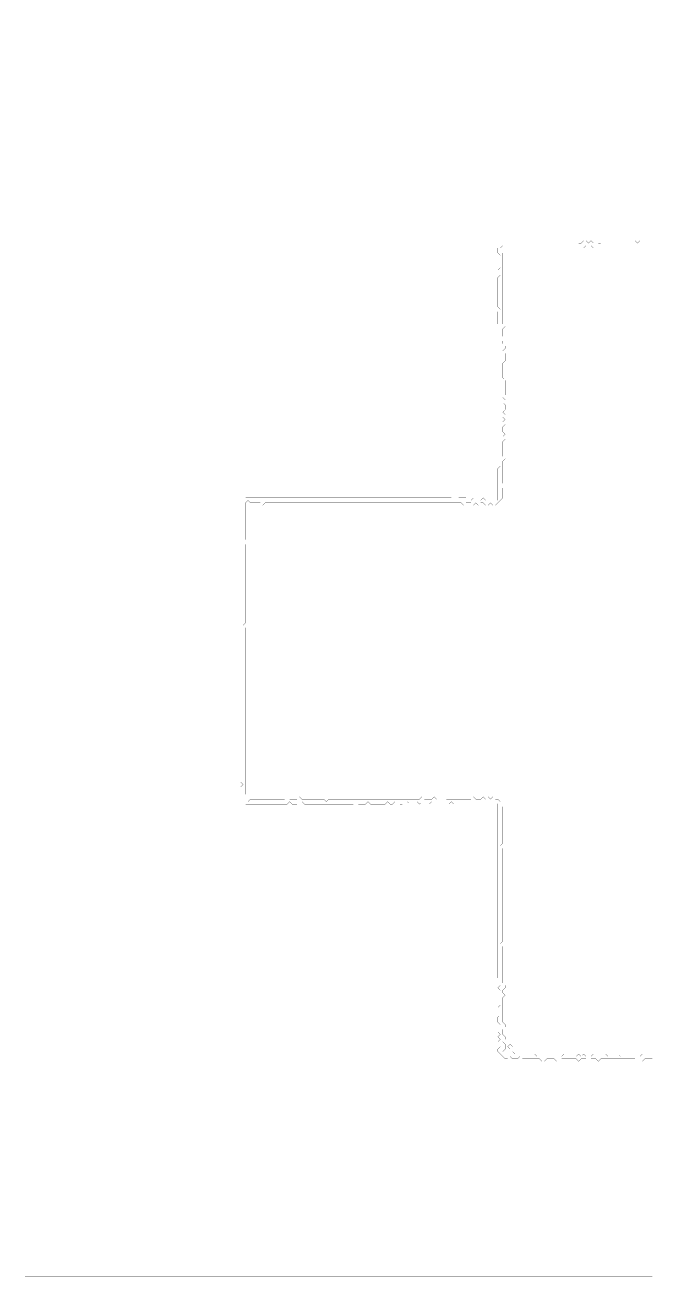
# Model space of a CAD drawing. Header units: metres. Extents: x 0 to 5039, y -5039 to 0.
# Drawn here: x 0 to 2520, y -5039 to 0 of the extents above; entities that cross this region are included whole.
import ezdxf

# ---------------------------------------------------------------- set-up
doc = ezdxf.new("R2010")
doc.units = ezdxf.units.M
doc.layers.add('conductor', color=1, linetype='Continuous')
doc.layers.add('substrate', color=5, linetype='Continuous')

msp = doc.modelspace()

# ---------------------------------------------------------------- linework, layer by layer
at = {"layer": 'conductor', "const_width": 0.5}
msp.add_lwpolyline([(2524.5, -887.5), (2514.6, -887.5), (2504.8, -887.5), (2494.9, -887.5), (2485.1, -887.5), (2475.2, -887.5), (2465.3, -887.5), (2455.5, -887.5), (2445.6, -887.5), (2435.7, -887.5), (2425.9, -887.5), (2416, -887.5), (2406.2, -887.5), (2396.3, -887.5), (2386.4, -887.5), (2376.6, -887.5), (2366.7, -887.5), (2356.9, -887.5), (2347, -887.5), (2337.1, -887.5), (2327.3, -887.5), (2317.4, -887.5), (2307.6, -887.5), (2297.7, -897.4), (2287.8, -897.4), (2278, -887.5), (2268.1, -897.4), (2258.2, -887.5), (2248.4, -897.4), (2238.5, -887.5), (2228.7, -887.5), (2218.8, -887.5), (2208.9, -887.5), (2199.1, -887.5), (2189.2, -887.5), (2179.4, -887.5), (2169.5, -887.5), (2159.6, -887.5), (2149.8, -887.5), (2139.9, -887.5), (2130, -887.5), (2120.2, -887.5), (2110.3, -887.5), (2100.5, -887.5), (2090.6, -887.5), (2080.7, -887.5), (2070.9, -887.5), (2061, -887.5), (2051.2, -887.5), (2041.3, -887.5), (2031.4, -887.5), (2021.6, -887.5), (2011.7, -887.5), (2001.8, -887.5), (1992, -887.5), (1982.1, -887.5), (1972.3, -887.5), (1962.4, -887.5), (1952.5, -887.5), (1942.7, -887.5), (1932.8, -897.4), (1923, -887.5), (1913.1, -897.4), (1913.1, -907.2), (1923, -917.1), (1923, -927), (1923, -936.8), (1923, -946.7), (1923, -956.5), (1923, -966.4), (1923, -976.3), (1923, -986.1), (1923, -996), (1923, -1005.9), (1923, -1015.7), (1923, -1025.6), (1923, -1035.4), (1923, -1045.3), (1923, -1055.2), (1923, -1065), (1923, -1074.9), (1923, -1084.7), (1923, -1094.6), (1923, -1104.5), (1923, -1114.3), (1923, -1124.2), (1923, -1134.1), (1923, -1143.9), (1923, -1153.8), (1923, -1163.6), (1923, -1173.5), (1923, -1183.4), (1923, -1193.2), (1923, -1203.1), (1932.8, -1212.9), (1923, -1222.8), (1923, -1232.7), (1923, -1242.5), (1923, -1252.4), (1932.8, -1262.2), (1923, -1272.1), (1923, -1282), (1932.8, -1291.8), (1932.8, -1301.7), (1923, -1311.6), (1932.8, -1321.4), (1932.8, -1331.3), (1932.8, -1341.1), (1932.8, -1351), (1923, -1360.9), (1923, -1370.7), (1923, -1380.6), (1923, -1390.4), (1923, -1400.3), (1923, -1410.2), (1923, -1420), (1932.8, -1429.9), (1932.8, -1439.8), (1932.8, -1449.6), (1932.8, -1459.5), (1932.8, -1469.3), (1932.8, -1479.2), (1932.8, -1489.1), (1923, -1498.9), (1932.8, -1508.8), (1923, -1518.6), (1932.8, -1528.5), (1932.8, -1538.4), (1932.8, -1548.2), (1923, -1558.1), (1932.8, -1568), (1923, -1577.8), (1932.8, -1587.7), (1923, -1597.5), (1932.8, -1607.4), (1923, -1617.3), (1923, -1627.1), (1923, -1637), (1932.8, -1646.8), (1923, -1656.7), (1932.8, -1666.6), (1923, -1676.4), (1923, -1686.3), (1923, -1696.1), (1923, -1706), (1923, -1715.9), (1923, -1725.7), (1923, -1735.6), (1932.8, -1745.5), (1923, -1755.3), (1923, -1765.2), (1923, -1775), (1923, -1784.9), (1923, -1794.8), (1923, -1804.6), (1923, -1814.5), (1923, -1824.3), (1923, -1834.2), (1923, -1844.1), (1932.8, -1853.9), (1923, -1863.8), (1923, -1873.7), (1923, -1883.5), (1923, -1893.4), (1923, -1903.2), (1913.1, -1913.1), (1903.2, -1923), (1893.4, -1932.8), (1883.5, -1932.8), (1873.7, -1923), (1863.8, -1932.8), (1853.9, -1932.8), (1844.1, -1923), (1834.2, -1923), (1824.3, -1932.8), (1814.5, -1923), (1804.6, -1932.8), (1794.8, -1923), (1784.9, -1923), (1775, -1923), (1765.2, -1932.8), (1755.3, -1923), (1745.5, -1923), (1735.6, -1923), (1725.7, -1923), (1715.9, -1923), (1706, -1923), (1696.1, -1923), (1686.3, -1923), (1676.4, -1923), (1666.6, -1923), (1656.7, -1923), (1646.8, -1923), (1637, -1923), (1627.1, -1923), (1617.3, -1923), (1607.4, -1923), (1597.5, -1923), (1587.7, -1923), (1577.8, -1923), (1568, -1923), (1558.1, -1923), (1548.2, -1923), (1538.4, -1923), (1528.5, -1923), (1518.6, -1923), (1508.8, -1923), (1498.9, -1923), (1489.1, -1923), (1479.2, -1923), (1469.3, -1923), (1459.5, -1923), (1449.6, -1923), (1439.8, -1923), (1429.9, -1923), (1420, -1923), (1410.2, -1923), (1400.3, -1923), (1390.4, -1923), (1380.6, -1923), (1370.7, -1923), (1360.9, -1923), (1351, -1923), (1341.1, -1923), (1331.3, -1923), (1321.4, -1923), (1311.6, -1923), (1301.7, -1923), (1291.8, -1923), (1282, -1923), (1272.1, -1923), (1262.2, -1923), (1252.4, -1923), (1242.5, -1923), (1232.7, -1923), (1222.8, -1923), (1212.9, -1923), (1203.1, -1923), (1193.2, -1923), (1183.4, -1923), (1173.5, -1923), (1163.6, -1923), (1153.8, -1923), (1143.9, -1923), (1134.1, -1923), (1124.2, -1923), (1114.3, -1923), (1104.5, -1923), (1094.6, -1923), (1084.7, -1923), (1074.9, -1923), (1065, -1923), (1055.2, -1923), (1045.3, -1923), (1035.4, -1923), (1025.6, -1923), (1015.7, -1923), (1005.9, -1923), (996, -1923), (986.1, -1923), (976.3, -1923), (966.4, -1923), (956.5, -1932.8), (946.7, -1923), (936.8, -1923), (927, -1923), (917.1, -1923), (907.2, -1923), (897.4, -1913.1), (887.5, -1923), (887.5, -1932.8), (887.5, -1942.7), (887.5, -1952.5), (887.5, -1962.4), (887.5, -1972.3), (887.5, -1982.1), (887.5, -1992), (887.5, -2001.8), (887.5, -2011.7), (887.5, -2021.6), (887.5, -2031.4), (887.5, -2041.3), (887.5, -2051.2), (887.5, -2061), (887.5, -2070.9), (877.7, -2080.7), (887.5, -2090.6), (887.5, -2100.5), (887.5, -2110.3), (887.5, -2120.2), (887.5, -2130), (887.5, -2139.9), (887.5, -2149.8), (887.5, -2159.6), (887.5, -2169.5), (887.5, -2179.4), (887.5, -2189.2), (887.5, -2199.1), (887.5, -2208.9), (887.5, -2218.8), (887.5, -2228.7), (887.5, -2238.5), (887.5, -2248.4), (887.5, -2258.2), (887.5, -2268.1), (887.5, -2278), (887.5, -2287.8), (887.5, -2297.7), (887.5, -2307.6), (887.5, -2317.4), (887.5, -2327.3), (887.5, -2337.1), (887.5, -2347), (887.5, -2356.9), (887.5, -2366.7), (887.5, -2376.6), (887.5, -2386.4), (887.5, -2396.3), (887.5, -2406.2), (877.7, -2416), (887.5, -2425.9), (887.5, -2435.7), (887.5, -2445.6), (887.5, -2455.5), (887.5, -2465.3), (887.5, -2475.2), (887.5, -2485.1), (887.5, -2494.9), (887.5, -2504.8), (887.5, -2514.6), (887.5, -2524.5), (887.5, -2534.4), (887.5, -2544.2), (887.5, -2554.1), (887.5, -2563.9), (887.5, -2573.8), (887.5, -2583.7), (887.5, -2593.5), (887.5, -2603.4), (887.5, -2613.3), (887.5, -2623.1), (887.5, -2633), (887.5, -2642.8), (887.5, -2652.7), (887.5, -2662.6), (887.5, -2672.4), (887.5, -2682.3), (887.5, -2692.1), (887.5, -2702), (887.5, -2711.9), (887.5, -2721.7), (887.5, -2731.6), (887.5, -2741.4), (887.5, -2751.3), (887.5, -2761.2), (887.5, -2771), (887.5, -2780.9), (887.5, -2790.8), (887.5, -2800.6), (887.5, -2810.5), (887.5, -2820.3), (887.5, -2830.2), (887.5, -2840.1), (887.5, -2849.9), (887.5, -2859.8), (887.5, -2869.6), (887.5, -2879.5), (887.5, -2889.4), (887.5, -2899.2), (887.5, -2909.1), (887.5, -2919), (887.5, -2928.8), (887.5, -2938.7), (887.5, -2948.5), (887.5, -2958.4), (887.5, -2968.3), (887.5, -2978.1), (887.5, -2988), (887.5, -2997.8), (887.5, -3007.7), (887.5, -3017.6), (887.5, -3027.4), (887.5, -3037.3), (887.5, -3047.2), (887.5, -3057), (887.5, -3066.9), (887.5, -3076.7), (887.5, -3086.6), (887.5, -3096.5), (877.7, -3106.3), (887.5, -3106.3), (897.4, -3116.2), (897.4, -3126), (907.2, -3116.2), (917.1, -3116.2), (927, -3116.2), (936.8, -3116.2), (946.7, -3116.2), (956.5, -3116.2), (966.4, -3116.2), (976.3, -3116.2), (986.1, -3116.2), (996, -3116.2), (1005.9, -3116.2), (1015.7, -3116.2), (1025.6, -3116.2), (1035.4, -3116.2), (1045.3, -3116.2), (1055.2, -3126), (1065, -3116.2), (1074.9, -3116.2), (1084.7, -3116.2), (1094.6, -3116.2), (1104.5, -3106.3), (1114.3, -3116.2), (1124.2, -3116.2), (1134.1, -3116.2), (1143.9, -3116.2), (1153.8, -3116.2), (1163.6, -3116.2), (1173.5, -3116.2), (1183.4, -3116.2), (1193.2, -3116.2), (1203.1, -3116.2), (1212.9, -3126), (1222.8, -3116.2), (1232.7, -3116.2), (1242.5, -3116.2), (1252.4, -3116.2), (1262.2, -3116.2), (1272.1, -3116.2), (1282, -3116.2), (1291.8, -3116.2), (1301.7, -3116.2), (1311.6, -3116.2), (1321.4, -3116.2), (1331.3, -3116.2), (1341.1, -3116.2), (1351, -3116.2), (1360.9, -3116.2), (1370.7, -3116.2), (1380.6, -3116.2), (1390.4, -3116.2), (1400.3, -3116.2), (1410.2, -3116.2), (1420, -3116.2), (1429.9, -3116.2), (1439.8, -3116.2), (1449.6, -3116.2), (1459.5, -3116.2), (1469.3, -3116.2), (1479.2, -3116.2), (1489.1, -3116.2), (1498.9, -3116.2), (1508.8, -3116.2), (1518.6, -3116.2), (1528.5, -3116.2), (1538.4, -3116.2), (1548.2, -3116.2), (1558.1, -3116.2), (1568, -3116.2), (1577.8, -3116.2), (1587.7, -3116.2), (1597.5, -3106.3), (1607.4, -3116.2), (1617.3, -3116.2), (1627.1, -3116.2), (1637, -3116.2), (1646.8, -3106.3), (1656.7, -3116.2), (1666.6, -3106.3), (1676.4, -3106.3), (1686.3, -3106.3), (1696.1, -3116.2), (1706, -3116.2), (1715.9, -3116.2), (1725.7, -3116.2), (1735.6, -3116.2), (1745.5, -3116.2), (1755.3, -3116.2), (1765.2, -3116.2), (1775, -3116.2), (1784.9, -3116.2), (1794.8, -3116.2), (1804.6, -3106.3), (1814.5, -3116.2), (1824.3, -3116.2), (1834.2, -3116.2), (1844.1, -3106.3), (1853.9, -3116.2), (1863.8, -3106.3), (1873.7, -3116.2), (1883.5, -3106.3), (1893.4, -3116.2), (1903.2, -3116.2), (1913.1, -3126), (1913.1, -3135.9), (1923, -3145.8), (1923, -3155.6), (1923, -3165.5), (1923, -3175.3), (1923, -3185.2), (1923, -3195.1), (1923, -3204.9), (1923, -3214.8), (1923, -3224.7), (1923, -3234.5), (1923, -3244.4), (1923, -3254.2), (1923, -3264.1), (1923, -3274), (1923, -3283.8), (1923, -3293.7), (1913.1, -3303.5), (1923, -3313.4), (1923, -3323.3), (1923, -3333.1), (1923, -3343), (1923, -3352.9), (1923, -3362.7), (1923, -3372.6), (1923, -3382.4), (1923, -3392.3), (1923, -3402.2), (1923, -3412), (1923, -3421.9), (1923, -3431.7), (1923, -3441.6), (1923, -3451.5), (1923, -3461.3), (1923, -3471.2), (1923, -3481), (1923, -3490.9), (1923, -3500.8), (1923, -3510.6), (1923, -3520.5), (1923, -3530.4), (1923, -3540.2), (1923, -3550.1), (1923, -3559.9), (1923, -3569.8), (1923, -3579.7), (1923, -3589.5), (1923, -3599.4), (1923, -3609.2), (1923, -3619.1), (1923, -3629), (1923, -3638.8), (1923, -3648.7), (1923, -3658.6), (1923, -3668.4), (1923, -3678.3), (1923, -3688.1), (1913.1, -3698), (1923, -3707.9), (1923, -3717.7), (1923, -3727.6), (1923, -3737.4), (1923, -3747.3), (1923, -3757.2), (1923, -3767), (1923, -3776.9), (1923, -3786.8), (1923, -3796.6), (1923, -3806.5), (1923, -3816.3), (1923, -3826.2), (1923, -3836.1), (1923, -3845.9), (1923, -3855.8), (1932.8, -3865.6), (1932.8, -3875.5), (1923, -3885.4), (1923, -3895.2), (1932.8, -3905.1), (1923, -3914.9), (1923, -3924.8), (1923, -3934.7), (1923, -3944.5), (1923, -3954.4), (1923, -3964.3), (1923, -3974.1), (1923, -3984), (1923, -3993.8), (1923, -4003.7), (1923, -4013.6), (1932.8, -4023.4), (1932.8, -4033.3), (1923, -4043.1), (1923, -4053), (1923, -4062.9), (1932.8, -4072.7), (1932.8, -4082.6), (1923, -4092.5), (1932.8, -4102.3), (1932.8, -4112.2), (1932.8, -4122), (1923, -4131.9), (1932.8, -4141.8), (1942.7, -4141.8), (1952.5, -4141.8), (1962.4, -4131.9), (1972.3, -4141.8), (1982.1, -4141.8), (1992, -4141.8), (2001.8, -4141.8), (2011.7, -4141.8), (2021.6, -4141.8), (2031.4, -4141.8), (2041.3, -4141.8), (2051.2, -4141.8), (2061, -4151.6), (2070.9, -4141.8), (2080.7, -4151.6), (2090.6, -4151.6), (2100.5, -4151.6), (2110.3, -4151.6), (2120.2, -4151.6), (2130, -4141.8), (2139.9, -4151.6), (2149.8, -4151.6), (2159.6, -4151.6), (2169.5, -4141.8), (2179.4, -4141.8), (2189.2, -4141.8), (2199.1, -4141.8), (2208.9, -4141.8), (2218.8, -4151.6), (2228.7, -4141.8), (2238.5, -4151.6), (2248.4, -4141.8), (2258.2, -4151.6), (2268.1, -4141.8), (2278, -4151.6), (2287.8, -4141.8), (2297.7, -4141.8), (2307.6, -4151.6), (2317.4, -4151.6), (2327.3, -4141.8), (2337.1, -4141.8), (2347, -4151.6), (2356.9, -4141.8), (2366.7, -4141.8), (2376.6, -4141.8), (2386.4, -4141.8), (2396.3, -4151.6), (2406.2, -4141.8), (2416, -4141.8), (2425.9, -4141.8), (2435.7, -4141.8), (2445.6, -4141.8), (2455.5, -4141.8), (2465.3, -4141.8), (2475.2, -4151.6), (2485.1, -4141.8), (2494.9, -4141.8), (2504.8, -4141.8), (2514.6, -4141.8), (2524.5, -4141.8)], dxfattribs=at)
msp.add_lwpolyline([(1942.7, -4112.2), (1952.5, -4102.3), (1962.4, -4112.2), (1952.5, -4122)], close=True, dxfattribs=at)
at = {"layer": 'substrate', "const_width": 0.5}
for points in [[(2524.5, 0), (2514.6, 0), (2504.8, 0), (2494.9, 0), (2485.1, 0), (2475.2, 0), (2465.3, 0), (2455.5, 0), (2445.6, 0), (2435.7, 0), (2425.9, 0), (2416, 0), (2406.2, 0), (2396.3, 0), (2386.4, 0), (2376.6, 0), (2366.7, 0), (2356.9, 0), (2347, 0), (2337.1, 0), (2327.3, 0), (2317.4, 0), (2307.6, 0), (2297.7, 0), (2287.8, 0), (2278, 0), (2268.1, 0), (2258.2, 0), (2248.4, 0), (2238.5, 0), (2228.7, 0), (2218.8, 0), (2208.9, 0), (2199.1, 0), (2189.2, 0), (2179.4, 0), (2169.5, 0), (2159.6, 0), (2149.8, 0), (2139.9, 0), (2130, 0), (2120.2, 0), (2110.3, 0), (2100.5, 0), (2090.6, 0), (2080.7, 0), (2070.9, 0), (2061, 0), (2051.2, 0), (2041.3, 0), (2031.4, 0), (2021.6, 0), (2011.7, 0), (2001.8, 0), (1992, 0), (1982.1, 0), (1972.3, 0), (1962.4, 0), (1952.5, 0), (1942.7, 0), (1932.8, 0), (1923, 0), (1913.1, 0), (1903.2, 0), (1893.4, 0), (1883.5, 0), (1873.7, 0), (1863.8, 0), (1853.9, 0), (1844.1, 0), (1834.2, 0), (1824.3, 0), (1814.5, 0), (1804.6, 0), (1794.8, 0), (1784.9, 0), (1775, 0), (1765.2, 0), (1755.3, 0), (1745.5, 0), (1735.6, 0), (1725.7, 0), (1715.9, 0), (1706, 0), (1696.1, 0), (1686.3, 0), (1676.4, 0), (1666.6, 0), (1656.7, 0), (1646.8, 0), (1637, 0), (1627.1, 0), (1617.3, 0), (1607.4, 0), (1597.5, 0), (1587.7, 0), (1577.8, 0), (1568, 0), (1558.1, 0), (1548.2, 0), (1538.4, 0), (1528.5, 0), (1518.6, 0), (1508.8, 0), (1498.9, 0), (1489.1, 0), (1479.2, 0), (1469.3, 0), (1459.5, 0), (1449.6, 0), (1439.8, 0), (1429.9, 0), (1420, 0), (1410.2, 0), (1400.3, 0), (1390.4, 0), (1380.6, 0), (1370.7, 0), (1360.9, 0), (1351, 0), (1341.1, 0), (1331.3, 0), (1321.4, 0), (1311.6, 0), (1301.7, 0), (1291.8, 0), (1282, 0), (1272.1, 0), (1262.2, 0), (1252.4, 0), (1242.5, 0), (1232.7, 0), (1222.8, 0), (1212.9, 0), (1203.1, 0), (1193.2, 0), (1183.4, 0), (1173.5, 0), (1163.6, 0), (1153.8, 0), (1143.9, 0), (1134.1, 0), (1124.2, 0), (1114.3, 0), (1104.5, 0), (1094.6, 0), (1084.7, 0), (1074.9, 0), (1065, 0), (1055.2, 0), (1045.3, 0), (1035.4, 0), (1025.6, 0), (1015.7, 0), (1005.9, 0), (996, 0), (986.1, 0), (976.3, 0), (966.4, 0), (956.5, 0), (946.7, 0), (936.8, 0), (927, 0), (917.1, 0), (907.2, 0), (897.4, 0), (887.5, 0), (877.7, 0), (867.8, 0), (857.9, 0), (848.1, 0), (838.2, 0), (828.4, 0), (818.5, 0), (808.6, 0), (798.8, 0), (788.9, 0), (779, 0), (769.2, 0), (759.3, 0), (749.5, 0), (739.6, 0), (729.7, 0), (719.9, 0), (710, 0), (700.2, 0), (690.3, 0), (680.4, 0), (670.6, 0), (660.7, 0), (650.8, 0), (641, 0), (631.1, 0), (621.3, 0), (611.4, 0), (601.5, 0), (591.7, 0), (581.8, 0), (572, 0), (562.1, 0), (552.2, 0), (542.4, 0), (532.5, 0), (522.7, 0), (512.8, 0), (502.9, 0), (493.1, 0), (483.2, 0), (473.3, 0), (463.5, 0), (453.6, 0), (443.8, 0), (433.9, 0), (424, 0), (414.2, 0), (404.3, 0), (394.5, 0), (384.6, 0), (374.7, 0), (364.9, 0), (355, 0), (345.1, 0), (335.3, 0), (325.4, 0), (315.6, 0), (305.7, 0), (295.8, 0), (286, 0), (276.1, 0), (266.3, 0), (256.4, 0), (246.5, 0), (236.7, 0), (226.8, 0), (216.9, 0), (207.1, 0), (197.2, 0), (187.4, 0), (177.5, 0), (167.6, 0), (157.8, 0), (147.9, 0), (138.1, 0), (128.2, 0), (118.3, 0), (108.5, 0), (98.6, 0), (88.8, 0), (78.9, 0), (69, 0), (59.2, 0), (49.3, 0), (39.4, 0), (29.6, 0), (19.7, 0), (9.9, 0), (0, 0), (0, -9.9), (0, -19.7), (0, -29.6), (0, -39.4), (0, -49.3), (0, -59.2), (0, -69), (0, -78.9), (0, -88.8), (0, -98.6), (0, -108.5), (0, -118.3), (0, -128.2), (0, -138.1), (0, -147.9), (0, -157.8), (0, -167.6), (0, -177.5), (0, -187.4), (0, -197.2), (0, -207.1), (0, -216.9), (0, -226.8), (0, -236.7), (0, -246.5), (0, -256.4), (0, -266.3), (0, -276.1), (0, -286), (0, -295.8), (0, -305.7), (0, -315.6), (0, -325.4), (0, -335.3), (0, -345.1), (0, -355), (0, -364.9), (0, -374.7), (0, -384.6), (0, -394.5), (0, -404.3), (0, -414.2), (0, -424), (0, -433.9), (0, -443.8), (0, -453.6), (0, -463.5), (0, -473.3), (0, -483.2), (0, -493.1), (0, -502.9), (0, -512.8), (0, -522.7), (0, -532.5), (0, -542.4), (0, -552.2), (0, -562.1), (0, -572), (0, -581.8), (0, -591.7), (0, -601.5), (0, -611.4), (0, -621.3), (0, -631.1), (0, -641), (0, -650.8), (0, -660.7), (0, -670.6), (0, -680.4), (0, -690.3), (0, -700.2), (0, -710), (0, -719.9), (0, -729.7), (0, -739.6), (0, -749.5), (0, -759.3), (0, -769.2), (0, -779), (0, -788.9), (0, -798.8), (0, -808.6), (0, -818.5), (0, -828.4), (0, -838.2), (0, -848.1), (0, -857.9), (0, -867.8), (0, -877.7), (0, -887.5), (0, -897.4), (0, -907.2), (0, -917.1), (0, -927), (0, -936.8), (0, -946.7), (0, -956.5), (0, -966.4), (0, -976.3), (0, -986.1), (0, -996), (0, -1005.9), (0, -1015.7), (0, -1025.6), (0, -1035.4), (0, -1045.3), (0, -1055.2), (0, -1065), (0, -1074.9), (0, -1084.7), (0, -1094.6), (0, -1104.5), (0, -1114.3), (0, -1124.2), (0, -1134.1), (0, -1143.9), (0, -1153.8), (0, -1163.6), (0, -1173.5), (0, -1183.4), (0, -1193.2), (0, -1203.1), (0, -1212.9), (0, -1222.8), (0, -1232.7), (0, -1242.5), (0, -1252.4), (0, -1262.2), (0, -1272.1), (0, -1282), (0, -1291.8), (0, -1301.7), (0, -1311.6), (0, -1321.4), (0, -1331.3), (0, -1341.1), (0, -1351), (0, -1360.9), (0, -1370.7), (0, -1380.6), (0, -1390.4), (0, -1400.3), (0, -1410.2), (0, -1420), (0, -1429.9), (0, -1439.8), (0, -1449.6), (0, -1459.5), (0, -1469.3), (0, -1479.2), (0, -1489.1), (0, -1498.9), (0, -1508.8), (0, -1518.6), (0, -1528.5), (0, -1538.4), (0, -1548.2), (0, -1558.1), (0, -1568), (0, -1577.8), (0, -1587.7), (0, -1597.5), (0, -1607.4), (0, -1617.3), (0, -1627.1), (0, -1637), (0, -1646.8), (0, -1656.7), (0, -1666.6), (0, -1676.4), (0, -1686.3), (0, -1696.1), (0, -1706), (0, -1715.9), (0, -1725.7), (0, -1735.6), (0, -1745.5), (0, -1755.3), (0, -1765.2), (0, -1775), (0, -1784.9), (0, -1794.8), (0, -1804.6), (0, -1814.5), (0, -1824.3), (0, -1834.2), (0, -1844.1), (0, -1853.9), (0, -1863.8), (0, -1873.7), (0, -1883.5), (0, -1893.4), (0, -1903.2), (0, -1913.1), (0, -1923), (0, -1932.8), (0, -1942.7), (0, -1952.5), (0, -1962.4), (0, -1972.3), (0, -1982.1), (0, -1992), (0, -2001.8), (0, -2011.7), (0, -2021.6), (0, -2031.4), (0, -2041.3), (0, -2051.2), (0, -2061), (0, -2070.9), (0, -2080.7), (0, -2090.6), (0, -2100.5), (0, -2110.3), (0, -2120.2), (0, -2130), (0, -2139.9), (0, -2149.8), (0, -2159.6), (0, -2169.5), (0, -2179.4), (0, -2189.2), (0, -2199.1), (0, -2208.9), (0, -2218.8), (0, -2228.7), (0, -2238.5), (0, -2248.4), (0, -2258.2), (0, -2268.1), (0, -2278), (0, -2287.8), (0, -2297.7), (0, -2307.6), (0, -2317.4), (0, -2327.3), (0, -2337.1), (0, -2347), (0, -2356.9), (0, -2366.7), (0, -2376.6), (0, -2386.4), (0, -2396.3), (0, -2406.2), (0, -2416), (0, -2425.9), (0, -2435.7), (0, -2445.6), (0, -2455.5), (0, -2465.3), (0, -2475.2), (0, -2485.1), (0, -2494.9), (0, -2504.8), (0, -2514.6), (0, -2524.5), (0, -2534.4), (0, -2544.2), (0, -2554.1), (0, -2563.9), (0, -2573.8), (0, -2583.7), (0, -2593.5), (0, -2603.4), (0, -2613.3), (0, -2623.1), (0, -2633), (0, -2642.8), (0, -2652.7), (0, -2662.6), (0, -2672.4), (0, -2682.3), (0, -2692.1), (0, -2702), (0, -2711.9), (0, -2721.7), (0, -2731.6), (0, -2741.4), (0, -2751.3), (0, -2761.2), (0, -2771), (0, -2780.9), (0, -2790.8), (0, -2800.6), (0, -2810.5), (0, -2820.3), (0, -2830.2), (0, -2840.1), (0, -2849.9), (0, -2859.8), (0, -2869.6), (0, -2879.5), (0, -2889.4), (0, -2899.2), (0, -2909.1), (0, -2919), (0, -2928.8), (0, -2938.7), (0, -2948.5), (0, -2958.4), (0, -2968.3), (0, -2978.1), (0, -2988), (0, -2997.8), (0, -3007.7), (0, -3017.6), (0, -3027.4), (0, -3037.3), (0, -3047.2), (0, -3057), (0, -3066.9), (0, -3076.7), (0, -3086.6), (0, -3096.5), (0, -3106.3), (0, -3116.2), (0, -3126), (0, -3135.9), (0, -3145.8), (0, -3155.6), (0, -3165.5), (0, -3175.3), (0, -3185.2), (0, -3195.1), (0, -3204.9), (0, -3214.8), (0, -3224.7), (0, -3234.5), (0, -3244.4), (0, -3254.2), (0, -3264.1), (0, -3274), (0, -3283.8), (0, -3293.7), (0, -3303.5), (0, -3313.4), (0, -3323.3), (0, -3333.1), (0, -3343), (0, -3352.9), (0, -3362.7), (0, -3372.6), (0, -3382.4), (0, -3392.3), (0, -3402.2), (0, -3412), (0, -3421.9), (0, -3431.7), (0, -3441.6), (0, -3451.5), (0, -3461.3), (0, -3471.2), (0, -3481), (0, -3490.9), (0, -3500.8), (0, -3510.6), (0, -3520.5), (0, -3530.4), (0, -3540.2), (0, -3550.1), (0, -3559.9), (0, -3569.8), (0, -3579.7), (0, -3589.5), (0, -3599.4), (0, -3609.2), (0, -3619.1), (0, -3629), (0, -3638.8), (0, -3648.7), (0, -3658.6), (0, -3668.4), (0, -3678.3), (0, -3688.1), (0, -3698), (0, -3707.9), (0, -3717.7), (0, -3727.6), (0, -3737.4), (0, -3747.3), (0, -3757.2), (0, -3767), (0, -3776.9), (0, -3786.8), (0, -3796.6), (0, -3806.5), (0, -3816.3), (0, -3826.2), (0, -3836.1), (0, -3845.9), (0, -3855.8), (0, -3865.6), (0, -3875.5), (0, -3885.4), (0, -3895.2), (0, -3905.1), (0, -3914.9), (0, -3924.8), (0, -3934.7), (0, -3944.5), (0, -3954.4), (0, -3964.3), (0, -3974.1), (0, -3984), (0, -3993.8), (0, -4003.7), (0, -4013.6), (0, -4023.4), (0, -4033.3), (0, -4043.1), (0, -4053), (0, -4062.9), (0, -4072.7), (0, -4082.6), (0, -4092.5), (0, -4102.3), (0, -4112.2), (0, -4122), (0, -4131.9), (0, -4141.8), (0, -4151.6), (0, -4161.5), (0, -4171.3), (0, -4181.2), (0, -4191.1), (0, -4200.9), (0, -4210.8), (0, -4220.6), (0, -4230.5), (0, -4240.4), (0, -4250.2), (0, -4260.1), (0, -4270), (0, -4279.8), (0, -4289.7), (0, -4299.5), (0, -4309.4), (0, -4319.3), (0, -4329.1), (0, -4339), (0, -4348.8), (0, -4358.7), (0, -4368.6), (0, -4378.4), (0, -4388.3), (0, -4398.2), (0, -4408), (0, -4417.9), (0, -4427.7), (0, -4437.6), (0, -4447.5), (0, -4457.3), (0, -4467.2), (0, -4477), (0, -4486.9), (0, -4496.8), (0, -4506.6), (0, -4516.5), (0, -4526.3), (0, -4536.2), (0, -4546.1), (0, -4555.9), (0, -4565.8), (0, -4575.7), (0, -4585.5), (0, -4595.4), (0, -4605.2), (0, -4615.1), (0, -4625), (0, -4634.8), (0, -4644.7), (0, -4654.5), (0, -4664.4), (0, -4674.3), (0, -4684.1), (0, -4694), (0, -4703.9), (0, -4713.7), (0, -4723.6), (0, -4733.4), (0, -4743.3), (0, -4753.2), (0, -4763), (0, -4772.9), (0, -4782.7), (0, -4792.6), (0, -4802.5), (0, -4812.3), (0, -4822.2), (0, -4832.1), (0, -4841.9), (0, -4851.8), (0, -4861.6), (0, -4871.5), (0, -4881.4), (0, -4891.2), (0, -4901.1), (0, -4910.9), (0, -4920.8), (0, -4930.7), (0, -4940.5), (0, -4950.4), (0, -4960.2), (0, -4970.1), (0, -4980), (0, -4989.8), (0, -4999.7), (0, -5009.6), (0, -5019.4), (0, -5029.3), (0, -5039.1), (9.9, -5039.1), (19.7, -5039.1), (29.6, -5039.1), (39.4, -5039.1), (49.3, -5039.1), (59.2, -5039.1), (69, -5039.1), (78.9, -5039.1), (88.8, -5039.1), (98.6, -5039.1), (108.5, -5039.1), (118.3, -5039.1), (128.2, -5039.1), (138.1, -5039.1), (147.9, -5039.1), (157.8, -5039.1), (167.6, -5039.1), (177.5, -5039.1), (187.4, -5039.1), (197.2, -5039.1), (207.1, -5039.1), (216.9, -5039.1), (226.8, -5039.1), (236.7, -5039.1), (246.5, -5039.1), (256.4, -5039.1), (266.3, -5039.1), (276.1, -5039.1), (286, -5039.1), (295.8, -5039.1), (305.7, -5039.1), (315.6, -5039.1), (325.4, -5039.1), (335.3, -5039.1), (345.1, -5039.1), (355, -5039.1), (364.9, -5039.1), (374.7, -5039.1), (384.6, -5039.1), (394.5, -5039.1), (404.3, -5039.1), (414.2, -5039.1), (424, -5039.1), (433.9, -5039.1), (443.8, -5039.1), (453.6, -5039.1), (463.5, -5039.1), (473.3, -5039.1), (483.2, -5039.1), (493.1, -5039.1), (502.9, -5039.1), (512.8, -5039.1), (522.7, -5039.1), (532.5, -5039.1), (542.4, -5039.1), (552.2, -5039.1), (562.1, -5039.1), (572, -5039.1), (581.8, -5039.1), (591.7, -5039.1), (601.5, -5039.1), (611.4, -5039.1), (621.3, -5039.1), (631.1, -5039.1), (641, -5039.1), (650.8, -5039.1), (660.7, -5039.1), (670.6, -5039.1), (680.4, -5039.1), (690.3, -5039.1), (700.2, -5039.1), (710, -5039.1), (719.9, -5039.1), (729.7, -5039.1), (739.6, -5039.1), (749.5, -5039.1), (759.3, -5039.1), (769.2, -5039.1), (779, -5039.1), (788.9, -5039.1), (798.8, -5039.1), (808.6, -5039.1), (818.5, -5039.1), (828.4, -5039.1), (838.2, -5039.1), (848.1, -5039.1), (857.9, -5039.1), (867.8, -5039.1), (877.7, -5039.1), (887.5, -5039.1), (897.4, -5039.1), (907.2, -5039.1), (917.1, -5039.1), (927, -5039.1), (936.8, -5039.1), (946.7, -5039.1), (956.5, -5039.1), (966.4, -5039.1), (976.3, -5039.1), (986.1, -5039.1), (996, -5039.1), (1005.9, -5039.1), (1015.7, -5039.1), (1025.6, -5039.1), (1035.4, -5039.1), (1045.3, -5039.1), (1055.2, -5039.1), (1065, -5039.1), (1074.9, -5039.1), (1084.7, -5039.1), (1094.6, -5039.1), (1104.5, -5039.1), (1114.3, -5039.1), (1124.2, -5039.1), (1134.1, -5039.1), (1143.9, -5039.1), (1153.8, -5039.1), (1163.6, -5039.1), (1173.5, -5039.1), (1183.4, -5039.1), (1193.2, -5039.1), (1203.1, -5039.1), (1212.9, -5039.1), (1222.8, -5039.1), (1232.7, -5039.1), (1242.5, -5039.1), (1252.4, -5039.1), (1262.2, -5039.1), (1272.1, -5039.1), (1282, -5039.1), (1291.8, -5039.1), (1301.7, -5039.1), (1311.6, -5039.1), (1321.4, -5039.1), (1331.3, -5039.1), (1341.1, -5039.1), (1351, -5039.1), (1360.9, -5039.1), (1370.7, -5039.1), (1380.6, -5039.1), (1390.4, -5039.1), (1400.3, -5039.1), (1410.2, -5039.1), (1420, -5039.1), (1429.9, -5039.1), (1439.8, -5039.1), (1449.6, -5039.1), (1459.5, -5039.1), (1469.3, -5039.1), (1479.2, -5039.1), (1489.1, -5039.1), (1498.9, -5039.1), (1508.8, -5039.1), (1518.6, -5039.1), (1528.5, -5039.1), (1538.4, -5039.1), (1548.2, -5039.1), (1558.1, -5039.1), (1568, -5039.1), (1577.8, -5039.1), (1587.7, -5039.1), (1597.5, -5039.1), (1607.4, -5039.1), (1617.3, -5039.1), (1627.1, -5039.1), (1637, -5039.1), (1646.8, -5039.1), (1656.7, -5039.1), (1666.6, -5039.1), (1676.4, -5039.1), (1686.3, -5039.1), (1696.1, -5039.1), (1706, -5039.1), (1715.9, -5039.1), (1725.7, -5039.1), (1735.6, -5039.1), (1745.5, -5039.1), (1755.3, -5039.1), (1765.2, -5039.1), (1775, -5039.1), (1784.9, -5039.1), (1794.8, -5039.1), (1804.6, -5039.1), (1814.5, -5039.1), (1824.3, -5039.1), (1834.2, -5039.1), (1844.1, -5039.1), (1853.9, -5039.1), (1863.8, -5039.1), (1873.7, -5039.1), (1883.5, -5039.1), (1893.4, -5039.1), (1903.2, -5039.1), (1913.1, -5039.1), (1923, -5039.1), (1932.8, -5039.1), (1942.7, -5039.1), (1952.5, -5039.1), (1962.4, -5039.1), (1972.3, -5039.1), (1982.1, -5039.1), (1992, -5039.1), (2001.8, -5039.1), (2011.7, -5039.1), (2021.6, -5039.1), (2031.4, -5039.1), (2041.3, -5039.1), (2051.2, -5039.1), (2061, -5039.1), (2070.9, -5039.1), (2080.7, -5039.1), (2090.6, -5039.1), (2100.5, -5039.1), (2110.3, -5039.1), (2120.2, -5039.1), (2130, -5039.1), (2139.9, -5039.1), (2149.8, -5039.1), (2159.6, -5039.1), (2169.5, -5039.1), (2179.4, -5039.1), (2189.2, -5039.1), (2199.1, -5039.1), (2208.9, -5039.1), (2218.8, -5039.1), (2228.7, -5039.1), (2238.5, -5039.1), (2248.4, -5039.1), (2258.2, -5039.1), (2268.1, -5039.1), (2278, -5039.1), (2287.8, -5039.1), (2297.7, -5039.1), (2307.6, -5039.1), (2317.4, -5039.1), (2327.3, -5039.1), (2337.1, -5039.1), (2347, -5039.1), (2356.9, -5039.1), (2366.7, -5039.1), (2376.6, -5039.1), (2386.4, -5039.1), (2396.3, -5039.1), (2406.2, -5039.1), (2416, -5039.1), (2425.9, -5039.1), (2435.7, -5039.1), (2445.6, -5039.1), (2455.5, -5039.1), (2465.3, -5039.1), (2475.2, -5039.1), (2485.1, -5039.1), (2494.9, -5039.1), (2504.8, -5039.1), (2514.6, -5039.1), (2524.5, -5039.1)], [(2524.5, -4161.5), (2514.6, -4161.5), (2504.8, -4161.5), (2494.9, -4161.5), (2485.1, -4171.3), (2475.2, -4171.3), (2465.3, -4171.3), (2455.5, -4161.5), (2445.6, -4161.5), (2435.7, -4161.5), (2425.9, -4161.5), (2416, -4161.5), (2406.2, -4161.5), (2396.3, -4161.5), (2386.4, -4161.5), (2376.6, -4161.5), (2366.7, -4161.5), (2356.9, -4161.5), (2347, -4161.5), (2337.1, -4161.5), (2327.3, -4161.5), (2317.4, -4161.5), (2307.6, -4171.3), (2297.7, -4161.5), (2287.8, -4161.5), (2278, -4161.5), (2268.1, -4171.3), (2258.2, -4161.5), (2248.4, -4161.5), (2238.5, -4161.5), (2228.7, -4171.3), (2218.8, -4161.5), (2208.9, -4161.5), (2199.1, -4161.5), (2189.2, -4161.5), (2179.4, -4161.5), (2169.5, -4161.5), (2159.6, -4161.5), (2149.8, -4171.3), (2139.9, -4171.3), (2130, -4161.5), (2120.2, -4161.5), (2110.3, -4161.5), (2100.5, -4161.5), (2090.6, -4171.3), (2080.7, -4171.3), (2070.9, -4161.5), (2061, -4161.5), (2051.2, -4161.5), (2041.3, -4161.5), (2031.4, -4161.5), (2021.6, -4161.5), (2011.7, -4161.5), (2001.8, -4161.5), (1992, -4151.6), (1982.1, -4161.5), (1972.3, -4161.5), (1962.4, -4161.5), (1952.5, -4151.6), (1942.7, -4161.5), (1932.8, -4161.5), (1923, -4151.6), (1913.1, -4141.8), (1903.2, -4131.9), (1903.2, -4122), (1913.1, -4112.2), (1913.1, -4102.3), (1903.2, -4092.5), (1913.1, -4082.6), (1903.2, -4072.7), (1913.1, -4062.9), (1903.2, -4053), (1913.1, -4043.1), (1903.2, -4033.3), (1913.1, -4023.4), (1903.2, -4013.6), (1903.2, -4003.7), (1903.2, -3993.8), (1913.1, -3984), (1903.2, -3974.1), (1913.1, -3964.3), (1903.2, -3954.4), (1913.1, -3944.5), (1913.1, -3934.7), (1913.1, -3924.8), (1903.2, -3914.9), (1913.1, -3905.1), (1913.1, -3895.2), (1913.1, -3885.4), (1903.2, -3875.5), (1913.1, -3865.6), (1913.1, -3855.8), (1913.1, -3845.9), (1903.2, -3836.1), (1903.2, -3826.2), (1903.2, -3816.3), (1903.2, -3806.5), (1903.2, -3796.6), (1903.2, -3786.8), (1903.2, -3776.9), (1903.2, -3767), (1903.2, -3757.2), (1903.2, -3747.3), (1903.2, -3737.4), (1903.2, -3727.6), (1903.2, -3717.7), (1903.2, -3707.9), (1903.2, -3698), (1903.2, -3688.1), (1903.2, -3678.3), (1903.2, -3668.4), (1903.2, -3658.6), (1903.2, -3648.7), (1903.2, -3638.8), (1903.2, -3629), (1903.2, -3619.1), (1903.2, -3609.2), (1903.2, -3599.4), (1903.2, -3589.5), (1903.2, -3579.7), (1903.2, -3569.8), (1903.2, -3559.9), (1903.2, -3550.1), (1903.2, -3540.2), (1903.2, -3530.4), (1903.2, -3520.5), (1903.2, -3510.6), (1903.2, -3500.8), (1903.2, -3490.9), (1903.2, -3481), (1903.2, -3471.2), (1903.2, -3461.3), (1903.2, -3451.5), (1903.2, -3441.6), (1903.2, -3431.7), (1903.2, -3421.9), (1903.2, -3412), (1903.2, -3402.2), (1903.2, -3392.3), (1903.2, -3382.4), (1903.2, -3372.6), (1903.2, -3362.7), (1903.2, -3352.9), (1903.2, -3343), (1903.2, -3333.1), (1903.2, -3323.3), (1903.2, -3313.4), (1903.2, -3303.5), (1903.2, -3293.7), (1903.2, -3283.8), (1903.2, -3274), (1903.2, -3264.1), (1903.2, -3254.2), (1903.2, -3244.4), (1903.2, -3234.5), (1903.2, -3224.7), (1903.2, -3214.8), (1903.2, -3204.9), (1903.2, -3195.1), (1903.2, -3185.2), (1903.2, -3175.3), (1903.2, -3165.5), (1903.2, -3155.6), (1903.2, -3145.8), (1903.2, -3135.9), (1893.4, -3126), (1883.5, -3126), (1873.7, -3126), (1863.8, -3126), (1853.9, -3126), (1844.1, -3126), (1834.2, -3126), (1824.3, -3126), (1814.5, -3126), (1804.6, -3126), (1794.8, -3126), (1784.9, -3126), (1775, -3126), (1765.2, -3126), (1755.3, -3126), (1745.5, -3135.9), (1735.6, -3126), (1725.7, -3135.9), (1715.9, -3126), (1706, -3135.9), (1696.1, -3126), (1686.3, -3126), (1676.4, -3126), (1666.6, -3126), (1656.7, -3126), (1646.8, -3126), (1637, -3126), (1627.1, -3135.9), (1617.3, -3126), (1607.4, -3126), (1597.5, -3126), (1587.7, -3135.9), (1577.8, -3126), (1568, -3126), (1558.1, -3126), (1548.2, -3135.9), (1538.4, -3126), (1528.5, -3126), (1518.6, -3135.9), (1508.8, -3135.9), (1498.9, -3126), (1489.1, -3126), (1479.2, -3135.9), (1469.3, -3135.9), (1459.5, -3126), (1449.6, -3135.9), (1439.8, -3135.9), (1429.9, -3135.9), (1420, -3135.9), (1410.2, -3135.9), (1400.3, -3135.9), (1390.4, -3135.9), (1380.6, -3126), (1370.7, -3135.9), (1360.9, -3135.9), (1351, -3135.9), (1341.1, -3135.9), (1331.3, -3126), (1321.4, -3135.9), (1311.6, -3135.9), (1301.7, -3135.9), (1291.8, -3135.9), (1282, -3135.9), (1272.1, -3135.9), (1262.2, -3135.9), (1252.4, -3135.9), (1242.5, -3135.9), (1232.7, -3135.9), (1222.8, -3135.9), (1212.9, -3135.9), (1203.1, -3135.9), (1193.2, -3135.9), (1183.4, -3135.9), (1173.5, -3135.9), (1163.6, -3135.9), (1153.8, -3135.9), (1143.9, -3135.9), (1134.1, -3135.9), (1124.2, -3135.9), (1114.3, -3126), (1104.5, -3126), (1094.6, -3135.9), (1084.7, -3135.9), (1074.9, -3135.9), (1065, -3126), (1055.2, -3135.9), (1045.3, -3135.9), (1035.4, -3135.9), (1025.6, -3135.9), (1015.7, -3135.9), (1005.9, -3135.9), (996, -3135.9), (986.1, -3135.9), (976.3, -3135.9), (966.4, -3135.9), (956.5, -3135.9), (946.7, -3135.9), (936.8, -3135.9), (927, -3135.9), (917.1, -3135.9), (907.2, -3135.9), (897.4, -3135.9), (887.5, -3135.9), (877.7, -3126), (867.8, -3116.2), (867.8, -3106.3), (867.8, -3096.5), (867.8, -3086.6), (867.8, -3076.7), (867.8, -3066.9), (877.7, -3057), (867.8, -3047.2), (867.8, -3037.3), (867.8, -3027.4), (867.8, -3017.6), (867.8, -3007.7), (867.8, -2997.8), (867.8, -2988), (867.8, -2978.1), (867.8, -2968.3), (867.8, -2958.4), (867.8, -2948.5), (867.8, -2938.7), (867.8, -2928.8), (867.8, -2919), (867.8, -2909.1), (867.8, -2899.2), (867.8, -2889.4), (867.8, -2879.5), (867.8, -2869.6), (867.8, -2859.8), (867.8, -2849.9), (867.8, -2840.1), (867.8, -2830.2), (867.8, -2820.3), (867.8, -2810.5), (867.8, -2800.6), (867.8, -2790.8), (867.8, -2780.9), (867.8, -2771), (867.8, -2761.2), (867.8, -2751.3), (867.8, -2741.4), (867.8, -2731.6), (867.8, -2721.7), (867.8, -2711.9), (867.8, -2702), (867.8, -2692.1), (867.8, -2682.3), (867.8, -2672.4), (867.8, -2662.6), (867.8, -2652.7), (867.8, -2642.8), (867.8, -2633), (867.8, -2623.1), (867.8, -2613.3), (867.8, -2603.4), (867.8, -2593.5), (867.8, -2583.7), (867.8, -2573.8), (867.8, -2563.9), (867.8, -2554.1), (867.8, -2544.2), (867.8, -2534.4), (867.8, -2524.5), (867.8, -2514.6), (867.8, -2504.8), (867.8, -2494.9), (867.8, -2485.1), (867.8, -2475.2), (867.8, -2465.3), (867.8, -2455.5), (867.8, -2445.6), (867.8, -2435.7), (867.8, -2425.9), (867.8, -2416), (867.8, -2406.2), (867.8, -2396.3), (867.8, -2386.4), (867.8, -2376.6), (867.8, -2366.7), (867.8, -2356.9), (867.8, -2347), (867.8, -2337.1), (867.8, -2327.3), (867.8, -2317.4), (867.8, -2307.6), (867.8, -2297.7), (867.8, -2287.8), (867.8, -2278), (867.8, -2268.1), (867.8, -2258.2), (867.8, -2248.4), (867.8, -2238.5), (867.8, -2228.7), (867.8, -2218.8), (867.8, -2208.9), (867.8, -2199.1), (867.8, -2189.2), (867.8, -2179.4), (867.8, -2169.5), (867.8, -2159.6), (867.8, -2149.8), (867.8, -2139.9), (867.8, -2130), (867.8, -2120.2), (867.8, -2110.3), (867.8, -2100.5), (867.8, -2090.6), (867.8, -2080.7), (867.8, -2070.9), (867.8, -2061), (867.8, -2051.2), (867.8, -2041.3), (867.8, -2031.4), (867.8, -2021.6), (867.8, -2011.7), (867.8, -2001.8), (867.8, -1992), (867.8, -1982.1), (867.8, -1972.3), (867.8, -1962.4), (867.8, -1952.5), (867.8, -1942.7), (867.8, -1932.8), (867.8, -1923), (877.7, -1913.1), (887.5, -1903.2), (897.4, -1903.2), (907.2, -1903.2), (917.1, -1903.2), (927, -1903.2), (936.8, -1903.2), (946.7, -1903.2), (956.5, -1903.2), (966.4, -1903.2), (976.3, -1903.2), (986.1, -1903.2), (996, -1903.2), (1005.9, -1903.2), (1015.7, -1903.2), (1025.6, -1903.2), (1035.4, -1903.2), (1045.3, -1903.2), (1055.2, -1903.2), (1065, -1903.2), (1074.9, -1903.2), (1084.7, -1903.2), (1094.6, -1903.2), (1104.5, -1903.2), (1114.3, -1903.2), (1124.2, -1903.2), (1134.1, -1903.2), (1143.9, -1903.2), (1153.8, -1903.2), (1163.6, -1903.2), (1173.5, -1903.2), (1183.4, -1903.2), (1193.2, -1903.2), (1203.1, -1903.2), (1212.9, -1903.2), (1222.8, -1903.2), (1232.7, -1903.2), (1242.5, -1903.2), (1252.4, -1903.2), (1262.2, -1903.2), (1272.1, -1903.2), (1282, -1903.2), (1291.8, -1903.2), (1301.7, -1903.2), (1311.6, -1903.2), (1321.4, -1903.2), (1331.3, -1903.2), (1341.1, -1903.2), (1351, -1903.2), (1360.9, -1903.2), (1370.7, -1903.2), (1380.6, -1903.2), (1390.4, -1903.2), (1400.3, -1903.2), (1410.2, -1903.2), (1420, -1903.2), (1429.9, -1903.2), (1439.8, -1903.2), (1449.6, -1903.2), (1459.5, -1903.2), (1469.3, -1903.2), (1479.2, -1903.2), (1489.1, -1903.2), (1498.9, -1903.2), (1508.8, -1903.2), (1518.6, -1903.2), (1528.5, -1903.2), (1538.4, -1903.2), (1548.2, -1903.2), (1558.1, -1903.2), (1568, -1903.2), (1577.8, -1903.2), (1587.7, -1903.2), (1597.5, -1903.2), (1607.4, -1903.2), (1617.3, -1903.2), (1627.1, -1903.2), (1637, -1903.2), (1646.8, -1903.2), (1656.7, -1903.2), (1666.6, -1903.2), (1676.4, -1903.2), (1686.3, -1903.2), (1696.1, -1903.2), (1706, -1903.2), (1715.9, -1903.2), (1725.7, -1913.1), (1735.6, -1913.1), (1745.5, -1903.2), (1755.3, -1903.2), (1765.2, -1903.2), (1775, -1903.2), (1784.9, -1913.1), (1794.8, -1913.1), (1804.6, -1903.2), (1814.5, -1913.1), (1824.3, -1913.1), (1834.2, -1913.1), (1844.1, -1903.2), (1853.9, -1913.1), (1863.8, -1913.1), (1873.7, -1913.1), (1883.5, -1913.1), (1893.4, -1913.1), (1903.2, -1913.1), (1903.2, -1903.2), (1903.2, -1893.4), (1903.2, -1883.5), (1903.2, -1873.7), (1903.2, -1863.8), (1903.2, -1853.9), (1903.2, -1844.1), (1903.2, -1834.2), (1903.2, -1824.3), (1903.2, -1814.5), (1903.2, -1804.6), (1903.2, -1794.8), (1903.2, -1784.9), (1913.1, -1775), (1913.1, -1765.2), (1913.1, -1755.3), (1913.1, -1745.5), (1913.1, -1735.6), (1913.1, -1725.7), (1913.1, -1715.9), (1913.1, -1706), (1913.1, -1696.1), (1913.1, -1686.3), (1913.1, -1676.4), (1913.1, -1666.6), (1913.1, -1656.7), (1913.1, -1646.8), (1913.1, -1637), (1903.2, -1627.1), (1913.1, -1617.3), (1913.1, -1607.4), (1913.1, -1597.5), (1913.1, -1587.7), (1913.1, -1577.8), (1913.1, -1568), (1913.1, -1558.1), (1913.1, -1548.2), (1913.1, -1538.4), (1913.1, -1528.5), (1913.1, -1518.6), (1913.1, -1508.8), (1913.1, -1498.9), (1913.1, -1489.1), (1913.1, -1479.2), (1913.1, -1469.3), (1913.1, -1459.5), (1913.1, -1449.6), (1913.1, -1439.8), (1913.1, -1429.9), (1913.1, -1420), (1913.1, -1410.2), (1913.1, -1400.3), (1913.1, -1390.4), (1913.1, -1380.6), (1913.1, -1370.7), (1913.1, -1360.9), (1913.1, -1351), (1913.1, -1341.1), (1913.1, -1331.3), (1913.1, -1321.4), (1913.1, -1311.6), (1913.1, -1301.7), (1913.1, -1291.8), (1913.1, -1282), (1913.1, -1272.1), (1913.1, -1262.2), (1913.1, -1252.4), (1913.1, -1242.5), (1913.1, -1232.7), (1913.1, -1222.8), (1913.1, -1212.9), (1903.2, -1203.1), (1903.2, -1193.2), (1903.2, -1183.4), (1903.2, -1173.5), (1903.2, -1163.6), (1903.2, -1153.8), (1913.1, -1143.9), (1903.2, -1134.1), (1903.2, -1124.2), (1903.2, -1114.3), (1903.2, -1104.5), (1903.2, -1094.6), (1903.2, -1084.7), (1903.2, -1074.9), (1903.2, -1065), (1903.2, -1055.2), (1903.2, -1045.3), (1903.2, -1035.4), (1903.2, -1025.6), (1903.2, -1015.7), (1913.1, -1005.9), (1913.1, -996), (1903.2, -986.1), (1913.1, -976.3), (1913.1, -966.4), (1913.1, -956.5), (1913.1, -946.7), (1913.1, -936.8), (1913.1, -927), (1903.2, -917.1), (1903.2, -907.2), (1903.2, -897.4), (1913.1, -887.5), (1913.1, -877.7), (1923, -867.8), (1932.8, -867.8), (1942.7, -867.8), (1952.5, -867.8), (1962.4, -867.8), (1972.3, -867.8), (1982.1, -867.8), (1992, -867.8), (2001.8, -867.8), (2011.7, -867.8), (2021.6, -867.8), (2031.4, -867.8), (2041.3, -867.8), (2051.2, -867.8), (2061, -867.8), (2070.9, -867.8), (2080.7, -867.8), (2090.6, -867.8), (2100.5, -867.8), (2110.3, -877.7), (2120.2, -867.8), (2130, -867.8), (2139.9, -867.8), (2149.8, -867.8), (2159.6, -867.8), (2169.5, -867.8), (2179.4, -867.8), (2189.2, -867.8), (2199.1, -867.8), (2208.9, -867.8), (2218.8, -867.8), (2228.7, -877.7), (2238.5, -877.7), (2248.4, -867.8), (2258.2, -867.8), (2268.1, -877.7), (2278, -867.8), (2287.8, -877.7), (2297.7, -867.8), (2307.6, -877.7), (2317.4, -877.7), (2327.3, -867.8), (2337.1, -867.8), (2347, -867.8), (2356.9, -867.8), (2366.7, -867.8), (2376.6, -867.8), (2386.4, -867.8), (2396.3, -867.8), (2406.2, -867.8), (2416, -867.8), (2425.9, -867.8), (2435.7, -867.8), (2445.6, -867.8), (2455.5, -867.8), (2465.3, -877.7), (2475.2, -867.8), (2485.1, -867.8), (2494.9, -867.8), (2504.8, -867.8), (2514.6, -867.8), (2524.5, -867.8)]]:
    msp.add_lwpolyline(points, dxfattribs=at)

doc.saveas('drawing.dxf')
